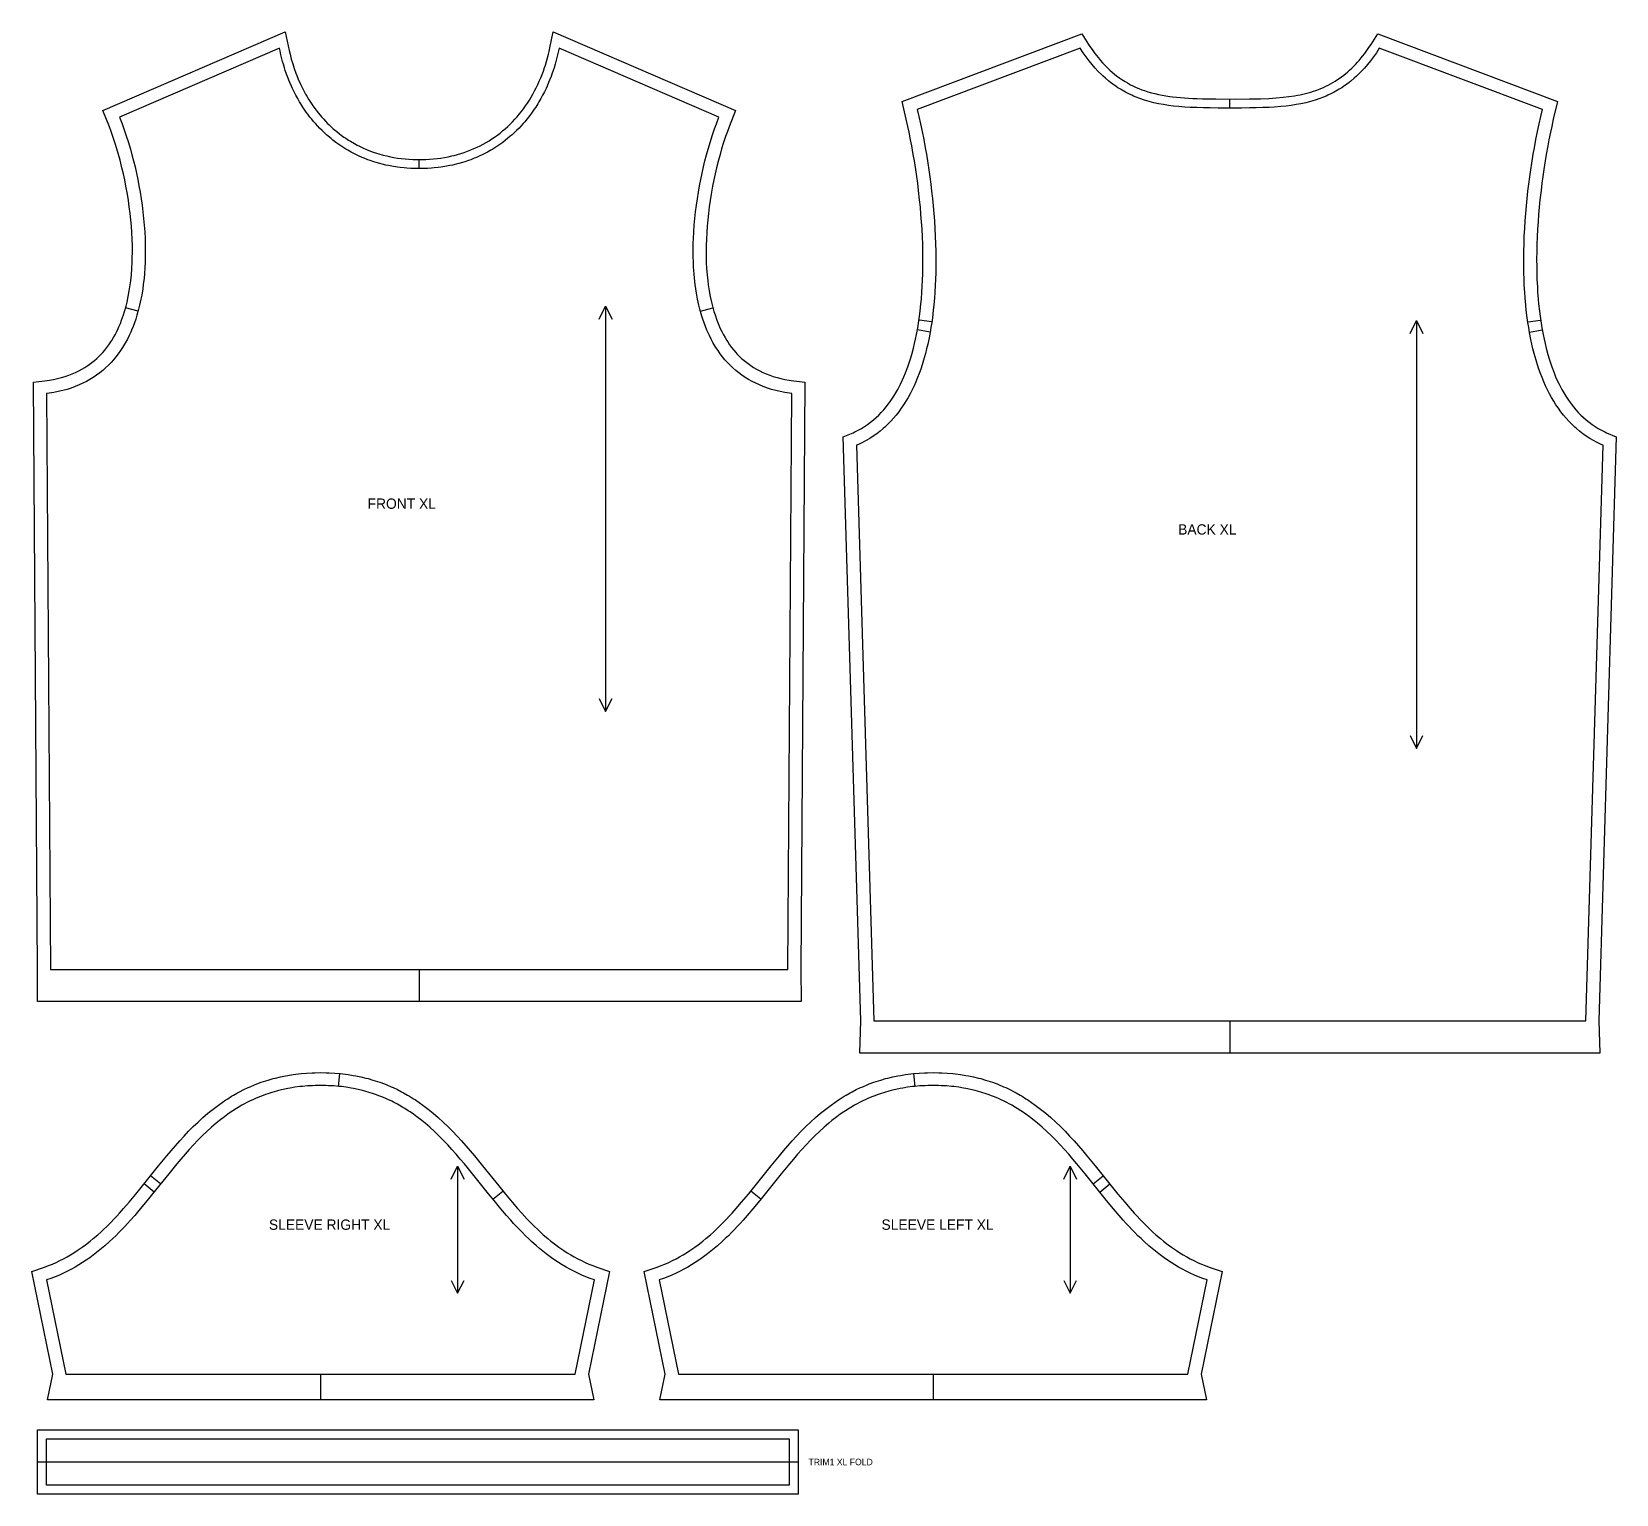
# Model space of a CAD drawing. Extents: x 23 to 1251, y 28 to 1160.
import ezdxf

# ---------------------------------------------------------------- set-up
doc = ezdxf.new("R2010")
doc.units = 0
for name, color, linetype in [('CUT', 7, 'CONTINUOUS'), ('FOLD', 6, 'CONTINUOUS'), ('GRAIN', 3, 'CONTINUOUS'), ('NOTCH', 1, 'CONTINUOUS'), ('SEW', 5, 'CONTINUOUS'), ('TEXT', 2, 'CONTINUOUS')]:
    doc.layers.add(name, color=color, linetype=linetype)

msp = doc.modelspace()

# ---------------------------------------------------------------- linework, layer by layer
at = {"layer": 'CUT'}
for points in [[(323.563, 409.324), (27.889, 409.324), (28.061, 434.324), (24.939, 888.84), (35.488, 890.204), (37.144, 890.448), (40.371, 891.015), (43.485, 891.682), (46.489, 892.444), (49.385, 893.3), (52.174, 894.246), (54.861, 895.277), (57.446, 896.393), (59.934, 897.59), (62.327, 898.867), (64.628, 900.221), (66.841, 901.651), (68.968, 903.155), (70, 903.935), (72.004, 905.55), (73.929, 907.237), (75.778, 908.996), (77.553, 910.827), (78.413, 911.769), (80.08, 913.706), (81.678, 915.714), (83.208, 917.791), (84.67, 919.938), (85.377, 921.037), (86.741, 923.286), (88.04, 925.602), (89.275, 927.984), (90.446, 930.43), (91.008, 931.677), (92.085, 934.217), (93.101, 936.817), (94.508, 940.826), (95.369, 943.568), (96.549, 947.781), (97.261, 950.652), (98.218, 955.046), (99.045, 959.539), (99.744, 964.12), (100.141, 967.22), (100.633, 971.931), (101.004, 976.708), (101.258, 981.541), (101.364, 984.79), (101.429, 989.697), (101.386, 994.637), (101.237, 999.6), (100.987, 1004.576), (100.638, 1009.558), (100.195, 1014.536), (99.661, 1019.5), (99.04, 1024.443), (98.336, 1029.355), (97.554, 1034.228), (96.395, 1040.648), (95.445, 1045.395), (94.429, 1050.074), (93.354, 1054.677), (91.833, 1060.682), (90.633, 1065.075), (89.389, 1069.365), (88.104, 1073.543), (86.337, 1078.928), (84.978, 1082.817), (83.597, 1086.569), (78.629, 1099.219), (219.848, 1160.107), (222.807, 1145.687), (223.489, 1142.772), (224.488, 1138.944), (225.588, 1135.186), (226.788, 1131.499), (228.085, 1127.886), (228.769, 1126.107), (229.84, 1123.477), (231.351, 1120.038), (232.141, 1118.349), (233.37, 1115.854), (234.217, 1114.217), (235.53, 1111.8), (236.434, 1110.216), (237.83, 1107.88), (238.789, 1106.35), (240.267, 1104.096), (241.28, 1102.622), (242.839, 1100.453), (244.446, 1098.335), (245.543, 1096.952), (247.801, 1094.255), (249.548, 1092.295), (250.739, 1091.018), (252.564, 1089.147), (253.806, 1087.93), (255.707, 1086.151), (256.999, 1084.995), (259.644, 1082.758), (261.68, 1081.146), (263.063, 1080.103), (265.173, 1078.586), (266.605, 1077.607), (268.789, 1076.186), (270.27, 1075.272), (273.291, 1073.522), (275.608, 1072.28), (277.177, 1071.486), (280.373, 1069.979), (282.821, 1068.92), (284.476, 1068.25), (287.846, 1066.994), (290.423, 1066.127), (292.165, 1065.585), (295.706, 1064.59), (298.411, 1063.921), (300.237, 1063.514), (303.946, 1062.791), (306.775, 1062.331), (309.645, 1061.942), (312.556, 1061.626), (315.506, 1061.384), (318.495, 1061.217), (321.523, 1061.126), (324.585, 1061.113), (326.616, 1061.148), (328.63, 1061.217), (331.62, 1061.384), (334.57, 1061.626), (337.48, 1061.942), (340.35, 1062.331), (343.18, 1062.791), (345.968, 1063.322), (348.715, 1063.921), (350.523, 1064.359), (353.199, 1065.072), (355.834, 1065.852), (358.425, 1066.697), (360.974, 1067.608), (363.479, 1068.582), (365.942, 1069.619), (368.36, 1070.718), (370.736, 1071.88), (373.067, 1073.102), (375.354, 1074.384), (377.598, 1075.726), (379.797, 1077.127), (381.952, 1078.586), (384.063, 1080.103), (386.129, 1081.677), (388.15, 1083.308), (390.126, 1084.995), (392.057, 1086.738), (393.943, 1088.536), (395.783, 1090.388), (397.577, 1092.295), (399.325, 1094.255), (401.026, 1096.269), (402.68, 1098.335), (404.287, 1100.453), (405.846, 1102.622), (407.357, 1104.842), (408.819, 1107.112), (410.232, 1109.432), (411.595, 1111.8), (412.908, 1114.217), (414.171, 1116.681), (415.382, 1119.191), (416.541, 1121.747), (417.648, 1124.349), (418.702, 1126.994), (419.701, 1129.683), (420.647, 1132.414), (421.246, 1134.257), (422.1, 1137.056), (422.896, 1139.895), (423.636, 1142.772), (424.097, 1144.711), (424.74, 1147.65), (427.278, 1160.107), (568.496, 1099.219), (563.529, 1086.569), (562.147, 1082.817), (560.788, 1078.928), (559.022, 1073.543), (557.737, 1069.365), (556.492, 1065.075), (555.293, 1060.682), (553.772, 1054.677), (552.696, 1050.074), (551.681, 1045.395), (550.73, 1040.648), (549.571, 1034.228), (548.789, 1029.355), (548.085, 1024.443), (547.465, 1019.5), (546.931, 1014.536), (546.488, 1009.558), (546.139, 1004.576), (545.888, 999.6), (545.74, 994.637), (545.696, 989.697), (545.761, 984.79), (545.867, 981.541), (546.121, 976.708), (546.493, 971.931), (546.985, 967.22), (547.381, 964.12), (548.08, 959.539), (548.907, 955.046), (549.865, 950.652), (550.577, 947.781), (551.756, 943.568), (552.618, 940.826), (554.025, 936.817), (555.04, 934.217), (556.117, 931.677), (556.679, 930.43), (557.851, 927.984), (559.086, 925.602), (560.385, 923.286), (561.749, 921.037), (562.455, 919.938), (563.918, 917.791), (565.447, 915.714), (567.045, 913.706), (568.712, 911.769), (569.573, 910.827), (571.348, 908.996), (573.197, 907.237), (575.122, 905.55), (577.126, 903.935), (578.158, 903.155), (580.285, 901.651), (582.497, 900.221), (584.799, 898.867), (587.192, 897.59), (589.679, 896.393), (592.265, 895.277), (594.951, 894.246), (597.741, 893.3), (600.636, 892.444), (603.64, 891.682), (606.754, 891.015), (609.981, 890.448), (611.637, 890.204), (622.186, 888.84), (619.065, 434.324), (619.236, 409.324), (328.402, 409.324)], [(951.232, 369.412), (664.716, 369.412), (665.465, 394.412), (651.928, 846.394), (659.545, 849.745), (660.875, 850.365), (663.469, 851.675), (665.977, 853.078), (668.403, 854.572), (670.749, 856.156), (673.017, 857.83), (675.211, 859.592), (677.332, 861.441), (679.382, 863.378), (681.364, 865.401), (683.278, 867.51), (685.126, 869.703), (686.909, 871.981), (687.776, 873.152), (689.463, 875.554), (691.088, 878.038), (692.65, 880.602), (694.15, 883.245), (694.877, 884.596), (696.286, 887.354), (697.635, 890.187), (698.923, 893.092), (700.152, 896.067), (701.885, 900.657), (702.968, 903.798), (703.993, 907.001), (704.962, 910.265), (706.309, 915.266), (707.138, 918.667), (707.913, 922.118), (708.634, 925.618), (709.616, 930.951), (710.207, 934.559), (710.998, 940.04), (711.463, 943.738), (712.07, 949.343), (712.416, 953.114), (712.849, 958.815), (713.082, 962.642), (713.35, 968.413), (713.475, 972.278), (713.587, 978.093), (713.61, 983.922), (713.548, 989.756), (713.405, 995.585), (713.183, 1001.399), (712.887, 1007.191), (712.521, 1012.95), (712.088, 1018.667), (711.592, 1024.335), (711.037, 1029.943), (710.213, 1037.313), (709.536, 1042.749), (708.814, 1048.097), (708.052, 1053.348), (706.978, 1060.187), (706.137, 1065.182), (704.975, 1071.65), (704.079, 1076.346), (702.862, 1082.387), (701.938, 1086.743), (700.7, 1092.303), (697.416, 1106.162), (836.615, 1158.382), (841.878, 1150.213), (842.941, 1148.604), (844.547, 1146.27), (846.168, 1144.032), (847.801, 1141.886), (849.447, 1139.832), (851.105, 1137.868), (852.775, 1135.99), (854.456, 1134.197), (856.149, 1132.487), (858.424, 1130.332), (860.145, 1128.807), (861.877, 1127.356), (863.622, 1125.978), (865.969, 1124.249), (867.747, 1123.03), (870.14, 1121.506), (871.954, 1120.436), (874.399, 1119.1), (876.255, 1118.165), (878.76, 1117.002), (880.664, 1116.191), (883.236, 1115.188), (885.193, 1114.492), (887.84, 1113.634), (890.532, 1112.855), (893.27, 1112.151), (896.057, 1111.517), (898.893, 1110.951), (901.779, 1110.448), (904.716, 1110.006), (906.953, 1109.711), (909.98, 1109.365), (913.06, 1109.069), (916.191, 1108.819), (919.374, 1108.612), (922.61, 1108.443), (925.896, 1108.309), (930.077, 1108.185), (935.199, 1108.088), (940.433, 1108.036), (955.785, 1108.014), (966.401, 1108.077), (974.905, 1108.254), (981.479, 1108.523), (987.061, 1108.877), (992.484, 1109.365), (997.006, 1109.904), (1001.412, 1110.568), (1003.572, 1110.951), (1005.703, 1111.37), (1007.807, 1111.826), (1009.883, 1112.32), (1011.933, 1112.855), (1013.956, 1113.432), (1015.953, 1114.053), (1017.926, 1114.718), (1019.875, 1115.431), (1021.8, 1116.191), (1023.704, 1117.002), (1025.586, 1117.865), (1027.449, 1118.782), (1029.292, 1119.755), (1031.117, 1120.786), (1032.925, 1121.877), (1034.718, 1123.03), (1035.904, 1123.835), (1037.672, 1125.098), (1039.426, 1126.429), (1041.166, 1127.831), (1042.32, 1128.807), (1044.04, 1130.332), (1045.748, 1131.935), (1047.445, 1133.618), (1048.57, 1134.786), (1050.247, 1136.606), (1051.359, 1137.868), (1053.017, 1139.832), (1054.116, 1141.192), (1055.754, 1143.306), (1056.838, 1144.768), (1058.99, 1147.815), (1060.587, 1150.213), (1065.85, 1158.382), (1205.048, 1106.162), (1201.764, 1092.303), (1200.527, 1086.743), (1199.603, 1082.387), (1198.385, 1076.346), (1197.49, 1071.65), (1196.328, 1065.182), (1195.486, 1060.187), (1194.413, 1053.348), (1193.65, 1048.097), (1192.928, 1042.749), (1192.252, 1037.313), (1191.427, 1029.943), (1190.873, 1024.335), (1190.377, 1018.667), (1189.944, 1012.95), (1189.577, 1007.191), (1189.281, 1001.399), (1189.06, 995.585), (1188.916, 989.756), (1188.854, 983.922), (1188.877, 978.093), (1188.989, 972.278), (1189.115, 968.413), (1189.382, 962.642), (1189.615, 958.815), (1190.048, 953.114), (1190.394, 949.343), (1191.001, 943.738), (1191.467, 940.04), (1192.258, 934.559), (1192.848, 930.951), (1193.831, 925.618), (1194.552, 922.118), (1195.326, 918.667), (1196.155, 915.266), (1197.503, 910.265), (1198.471, 907.001), (1199.496, 903.798), (1200.579, 900.657), (1202.312, 896.067), (1203.541, 893.092), (1204.83, 890.187), (1206.178, 887.354), (1207.587, 884.596), (1208.314, 883.245), (1209.815, 880.602), (1211.377, 878.038), (1213.001, 875.554), (1214.688, 873.152), (1215.556, 871.981), (1217.339, 869.703), (1219.186, 867.51), (1221.1, 865.401), (1223.082, 863.378), (1225.132, 861.441), (1227.253, 859.592), (1229.447, 857.83), (1231.715, 856.156), (1234.061, 854.572), (1236.487, 853.078), (1238.996, 851.675), (1241.59, 850.365), (1242.92, 849.745), (1250.536, 846.394), (1237, 394.412), (1237.749, 369.412), (955.906, 369.412)], [(247.172, 101), (35.624, 101), (39.719, 121), (23.441, 200.498), (33.372, 203.914), (36.435, 205.043), (39.431, 206.247), (42.364, 207.523), (45.236, 208.871), (48.05, 210.288), (50.808, 211.772), (53.514, 213.322), (56.169, 214.936), (58.775, 216.612), (62.6, 219.24), (65.097, 221.065), (68.768, 223.908), (71.168, 225.871), (74.704, 228.912), (77.021, 231.002), (79.308, 233.138), (81.567, 235.32), (84.908, 238.672), (87.106, 240.957), (89.282, 243.279), (91.439, 245.637), (94.643, 249.235), (98.864, 254.134), (104.082, 260.395), (109.264, 266.773), (121.747, 282.327), (128.125, 290.105), (131.375, 293.964), (134.676, 297.792), (138.036, 301.579), (141.465, 305.318), (144.969, 308.998), (148.559, 312.611), (152.242, 316.147), (156.027, 319.596), (159.922, 322.947), (163.937, 326.191), (168.079, 329.316), (170.915, 331.328), (173.814, 333.279), (175.287, 334.231), (178.282, 336.084), (179.805, 336.985), (182.902, 338.732), (184.476, 339.578), (187.678, 341.212), (190.952, 342.766), (192.617, 343.512), (196.002, 344.94), (197.723, 345.621), (201.221, 346.915), (202.999, 347.527), (206.613, 348.681), (210.305, 349.737), (212.18, 350.227), (215.991, 351.132), (219.882, 351.932), (221.858, 352.292), (225.87, 352.93), (229.964, 353.457), (232.043, 353.679), (236.261, 354.035), (240.562, 354.276), (242.745, 354.351), (247.104, 354.412), (251.6, 354.351), (253.782, 354.276), (258.084, 354.035), (262.302, 353.679), (264.38, 353.457), (268.475, 352.93), (272.487, 352.292), (274.463, 351.932), (278.354, 351.132), (282.165, 350.227), (284.04, 349.737), (287.732, 348.681), (291.346, 347.527), (293.124, 346.915), (296.622, 345.621), (298.343, 344.94), (301.728, 343.512), (303.392, 342.766), (306.667, 341.212), (309.869, 339.578), (311.443, 338.732), (314.54, 336.985), (316.063, 336.084), (319.058, 334.231), (320.531, 333.279), (323.429, 331.328), (326.265, 329.316), (330.408, 326.191), (334.422, 322.947), (338.318, 319.596), (342.103, 316.147), (345.786, 312.611), (349.376, 308.998), (352.88, 305.318), (356.308, 301.579), (359.669, 297.792), (362.97, 293.964), (366.22, 290.105), (372.597, 282.327), (385.08, 266.773), (390.263, 260.395), (395.481, 254.134), (399.702, 249.235), (402.906, 245.637), (405.063, 243.279), (407.239, 240.957), (409.437, 238.672), (412.777, 235.32), (415.037, 233.138), (417.324, 231.002), (419.641, 228.912), (423.177, 225.871), (425.577, 223.908), (429.248, 221.065), (431.744, 219.24), (435.57, 216.612), (438.176, 214.936), (440.831, 213.322), (443.536, 211.772), (446.295, 210.288), (449.109, 208.871), (451.981, 207.523), (454.914, 206.247), (457.91, 205.043), (460.973, 203.914), (470.904, 200.498), (454.626, 121), (458.721, 101), (250.516, 101)], [(721.517, 101), (509.969, 101), (514.064, 121), (497.786, 200.498), (507.717, 203.914), (510.779, 205.043), (513.776, 206.247), (516.709, 207.523), (519.581, 208.871), (522.395, 210.288), (525.153, 211.772), (527.859, 213.322), (530.513, 214.936), (533.12, 216.612), (536.945, 219.24), (539.442, 221.065), (543.112, 223.908), (545.513, 225.871), (549.049, 228.912), (551.366, 231.002), (553.653, 233.138), (555.912, 235.32), (559.253, 238.672), (561.451, 240.957), (563.627, 243.279), (565.784, 245.637), (568.988, 249.235), (573.209, 254.134), (578.427, 260.395), (583.609, 266.773), (596.092, 282.327), (602.47, 290.105), (605.72, 293.964), (609.021, 297.792), (612.381, 301.579), (615.81, 305.318), (619.314, 308.998), (622.903, 312.611), (626.586, 316.147), (630.371, 319.596), (634.267, 322.947), (638.282, 326.191), (642.424, 329.316), (645.26, 331.328), (648.158, 333.279), (649.631, 334.231), (652.627, 336.084), (654.15, 336.985), (657.246, 338.732), (658.821, 339.578), (662.023, 341.212), (665.297, 342.766), (666.962, 343.512), (670.347, 344.94), (672.067, 345.621), (675.566, 346.915), (677.343, 347.527), (680.957, 348.681), (684.649, 349.737), (686.525, 350.227), (690.336, 351.132), (694.227, 351.932), (696.203, 352.292), (700.215, 352.93), (704.309, 353.457), (706.387, 353.679), (710.606, 354.035), (714.907, 354.276), (717.09, 354.351), (721.449, 354.412), (725.945, 354.351), (728.127, 354.276), (732.429, 354.035), (736.647, 353.679), (738.725, 353.457), (742.819, 352.93), (746.832, 352.292), (748.808, 351.932), (752.699, 351.132), (756.509, 350.227), (758.385, 349.737), (762.077, 348.681), (765.691, 347.527), (767.469, 346.915), (770.967, 345.621), (772.688, 344.94), (776.073, 343.512), (777.737, 342.766), (781.011, 341.212), (784.214, 339.578), (785.788, 338.732), (788.885, 336.985), (790.408, 336.084), (793.403, 334.231), (794.876, 333.279), (797.774, 331.328), (800.61, 329.316), (804.752, 326.191), (808.767, 322.947), (812.663, 319.596), (816.448, 316.147), (820.131, 312.611), (823.72, 308.998), (827.225, 305.318), (830.653, 301.579), (834.014, 297.792), (837.315, 293.964), (840.564, 290.105), (846.942, 282.327), (859.425, 266.773), (864.607, 260.395), (869.826, 254.134), (874.047, 249.235), (877.25, 245.637), (879.407, 243.279), (881.584, 240.957), (883.782, 238.672), (887.122, 235.32), (889.382, 233.138), (891.669, 231.002), (893.986, 228.912), (897.522, 225.871), (899.922, 223.908), (903.593, 221.065), (906.089, 219.24), (909.914, 216.612), (912.521, 214.936), (915.176, 213.322), (917.881, 211.772), (920.64, 210.288), (923.454, 208.871), (926.326, 207.523), (929.259, 206.247), (932.255, 205.043), (935.318, 203.914), (945.248, 200.498), (928.97, 121), (933.066, 101), (724.86, 101)], [(28, 78), (617, 78), (617, 28), (28, 28)]]:
    msp.add_lwpolyline(points, close=True, dxfattribs=at)
at = {"layer": 'FOLD'}
msp.add_lwpolyline([(28, 53), (617, 53)], dxfattribs=at)
at = {"layer": 'GRAIN'}
for points in [[(462.844, 937.641), (467.844, 947.641), (472.844, 937.641)], [(467.844, 947.641), (467.844, 633.948)], [(1090.786, 926.466), (1095.786, 936.466), (1100.786, 926.466)], [(1095.786, 936.466), (1095.786, 605.211)], [(462.844, 643.948), (467.844, 633.948), (472.844, 643.948)], [(1090.786, 615.211), (1095.786, 605.211), (1100.786, 615.211)], [(348.259, 271.857), (353.259, 281.857), (358.259, 271.857)], [(353.259, 281.857), (353.259, 183.555)], [(822.603, 271.857), (827.603, 281.857), (832.603, 271.857)], [(827.603, 281.857), (827.603, 183.555)], [(348.259, 193.555), (353.259, 183.555), (358.259, 193.555)], [(822.603, 193.555), (827.603, 183.555), (832.603, 193.555)]]:
    msp.add_lwpolyline(points, dxfattribs=at)
at = {"layer": 'NOTCH'}
for points in [[(951.232, 1101.011), (951.232, 1108.011)], [(323.563, 1054.109), (323.533, 1061.109)], [(105.849, 943.85), (96.188, 946.429)], [(541.276, 943.85), (550.938, 946.429)], [(720.456, 935.47), (710.558, 936.897)], [(1182.009, 935.47), (1191.906, 936.897)], [(719.176, 927.573), (709.327, 929.305)], [(1183.289, 927.573), (1193.137, 929.305)], [(323.563, 434.324), (323.563, 409.324)], [(951.232, 394.412), (951.232, 369.412)], [(261.102, 343.747), (262.017, 353.705)], [(707.588, 343.747), (706.673, 353.705)], [(123.229, 268.206), (115.421, 274.453)], [(845.46, 268.206), (853.269, 274.453)], [(118.228, 261.962), (110.43, 268.223)], [(380.618, 256.393), (388.368, 262.712)], [(588.071, 256.393), (580.321, 262.712)], [(850.462, 261.962), (858.26, 268.223)], [(247.172, 121), (247.172, 101)], [(721.517, 121), (721.517, 101)]]:
    msp.add_lwpolyline(points, dxfattribs=at)
at = {"layer": 'SEW'}
for points in [[(323.563, 434.324), (609.064, 434.324), (612.125, 880.057), (610.265, 880.298), (606.624, 880.87), (603.09, 881.558), (599.663, 882.359), (596.341, 883.271), (593.123, 884.291), (590.009, 885.416), (586.997, 886.644), (584.087, 887.971), (581.277, 889.396), (578.566, 890.915), (575.953, 892.527), (573.436, 894.229), (571.015, 896.019), (568.687, 897.895), (566.453, 899.853), (564.309, 901.892), (562.256, 904.01), (560.291, 906.205), (558.413, 908.474), (556.621, 910.814), (554.914, 913.225), (553.29, 915.704), (552.508, 916.967), (551.006, 919.543), (549.583, 922.181), (548.238, 924.879), (546.97, 927.635), (546.365, 929.034), (545.209, 931.873), (544.128, 934.763), (543.118, 937.704), (542.179, 940.693), (540.9, 945.26), (540.132, 948.358), (539.103, 953.079), (538.498, 956.271), (537.707, 961.124), (537.257, 964.397), (536.693, 969.359), (536.389, 972.698), (536.04, 977.747), (535.875, 981.137), (535.729, 986.251), (535.699, 991.393), (535.781, 996.554), (535.896, 1000.002), (536.157, 1005.178), (536.519, 1010.352), (536.979, 1015.514), (537.532, 1020.659), (538.175, 1025.776), (538.902, 1030.857), (539.712, 1035.896), (540.598, 1040.882), (541.556, 1045.81), (542.584, 1050.669), (543.675, 1055.454), (544.827, 1060.155), (546.034, 1064.766), (547.291, 1069.278), (549.039, 1075.128), (550.396, 1079.381), (552.26, 1084.861), (553.692, 1088.817), (555.637, 1093.874), (431.805, 1147.265), (431.376, 1145.195), (430.68, 1142.12), (430.182, 1140.091), (429.383, 1137.077), (428.818, 1135.09), (427.919, 1132.142), (427.287, 1130.198), (426.29, 1127.318), (425.593, 1125.421), (424.498, 1122.611), (423.737, 1120.761), (422.547, 1118.024), (421.723, 1116.225), (420.439, 1113.564), (419.099, 1110.949), (417.704, 1108.383), (416.255, 1105.865), (415.258, 1104.213), (413.718, 1101.778), (412.662, 1100.182), (411.033, 1097.832), (409.918, 1096.294), (408.201, 1094.031), (407.027, 1092.553), (405.224, 1090.379), (403.993, 1088.961), (402.104, 1086.88), (400.816, 1085.523), (398.842, 1083.536), (397.498, 1082.243), (395.441, 1080.352), (394.042, 1079.124), (391.902, 1077.331), (390.449, 1076.169), (388.227, 1074.476), (386.72, 1073.382), (384.418, 1071.792), (382.857, 1070.767), (380.476, 1069.281), (378.863, 1068.327), (376.404, 1066.948), (374.738, 1066.065), (372.202, 1064.796), (370.486, 1063.986), (367.873, 1062.828), (366.107, 1062.093), (363.419, 1061.049), (361.603, 1060.391), (358.842, 1059.462), (356.978, 1058.882), (354.145, 1058.071), (352.232, 1057.571), (349.328, 1056.882), (347.369, 1056.463), (343.396, 1055.726), (340.368, 1055.261), (338.328, 1054.994), (335.234, 1054.658), (333.15, 1054.477), (329.992, 1054.273), (327.865, 1054.182), (323.563, 1054.109), (319.26, 1054.182), (317.134, 1054.273), (313.976, 1054.477), (311.891, 1054.658), (308.798, 1054.994), (306.757, 1055.261), (303.73, 1055.726), (299.756, 1056.463), (297.797, 1056.882), (294.893, 1057.571), (292.981, 1058.071), (290.148, 1058.882), (288.283, 1059.462), (285.522, 1060.391), (283.706, 1061.049), (281.019, 1062.093), (279.252, 1062.828), (276.64, 1063.986), (274.924, 1064.796), (272.387, 1066.065), (270.722, 1066.948), (268.263, 1068.327), (266.649, 1069.281), (264.268, 1070.767), (262.707, 1071.792), (260.406, 1073.382), (258.898, 1074.476), (256.677, 1076.169), (255.223, 1077.331), (253.083, 1079.124), (251.684, 1080.352), (249.627, 1082.243), (248.283, 1083.536), (246.31, 1085.523), (245.022, 1086.88), (243.133, 1088.961), (241.902, 1090.379), (240.098, 1092.553), (238.924, 1094.031), (237.208, 1096.294), (236.092, 1097.832), (234.463, 1100.182), (233.407, 1101.778), (231.867, 1104.213), (230.871, 1105.865), (229.421, 1108.383), (228.026, 1110.949), (226.687, 1113.564), (225.403, 1116.225), (224.578, 1118.024), (223.389, 1120.761), (222.627, 1122.611), (221.533, 1125.421), (220.836, 1127.318), (219.838, 1130.198), (219.206, 1132.142), (218.308, 1135.09), (217.742, 1137.077), (216.944, 1140.091), (216.446, 1142.12), (215.75, 1145.195), (215.32, 1147.265), (91.489, 1093.874), (93.433, 1088.817), (94.865, 1084.861), (96.729, 1079.381), (98.087, 1075.128), (99.834, 1069.278), (101.092, 1064.766), (102.299, 1060.155), (103.45, 1055.454), (104.542, 1050.669), (105.569, 1045.81), (106.528, 1040.882), (107.414, 1035.896), (108.223, 1030.857), (108.951, 1025.776), (109.593, 1020.659), (110.147, 1015.514), (110.606, 1010.352), (110.968, 1005.178), (111.229, 1000.002), (111.344, 996.554), (111.427, 991.393), (111.397, 986.251), (111.25, 981.137), (111.086, 977.747), (110.736, 972.698), (110.433, 969.359), (109.869, 964.397), (109.418, 961.124), (108.628, 956.271), (108.023, 953.079), (106.994, 948.358), (106.226, 945.26), (104.947, 940.693), (104.008, 937.704), (102.998, 934.763), (101.916, 931.873), (100.761, 929.034), (100.155, 927.635), (98.887, 924.879), (97.543, 922.181), (96.12, 919.543), (94.617, 916.967), (93.836, 915.704), (92.212, 913.225), (90.504, 910.814), (88.712, 908.474), (86.835, 906.205), (84.87, 904.01), (82.816, 901.892), (80.673, 899.853), (78.438, 897.895), (76.111, 896.019), (73.689, 894.229), (71.173, 892.527), (68.559, 890.915), (65.848, 889.396), (63.038, 887.971), (60.128, 886.644), (57.116, 885.416), (54.002, 884.291), (50.785, 883.271), (47.463, 882.359), (44.035, 881.558), (40.502, 880.87), (36.861, 880.298), (35, 880.057), (38.061, 434.324)], [(951.232, 394.412), (1226.995, 394.412), (1240.339, 839.956), (1238.793, 840.636), (1235.774, 842.082), (1232.85, 843.637), (1230.019, 845.299), (1227.282, 847.066), (1224.635, 848.935), (1222.079, 850.903), (1219.612, 852.969), (1218.411, 854.037), (1216.075, 856.244), (1213.824, 858.541), (1211.658, 860.928), (1209.575, 863.4), (1207.574, 865.957), (1205.653, 868.595), (1203.812, 871.313), (1202.048, 874.108), (1200.36, 876.977), (1198.748, 879.919), (1197.209, 882.931), (1195.743, 886.011), (1194.348, 889.156), (1193.023, 892.364), (1191.766, 895.633), (1190.576, 898.961), (1189.452, 902.344), (1188.393, 905.781), (1186.922, 911.031), (1186.018, 914.591), (1185.175, 918.197), (1184.39, 921.845), (1183.321, 927.391), (1182.678, 931.135), (1182.089, 934.912), (1181.554, 938.721), (1180.849, 944.488), (1180.442, 948.365), (1179.923, 954.221), (1179.637, 958.149), (1179.295, 964.07), (1179.122, 968.033), (1178.944, 973.995), (1178.86, 979.97), (1178.866, 985.949), (1178.918, 989.933), (1179.065, 995.899), (1179.291, 1001.846), (1179.594, 1007.764), (1179.968, 1013.646), (1180.41, 1019.482), (1180.916, 1025.263), (1181.482, 1030.982), (1182.103, 1036.63), (1182.776, 1042.198), (1183.497, 1047.679), (1184.261, 1053.063), (1185.063, 1058.343), (1186.186, 1065.207), (1187.061, 1070.213), (1188.265, 1076.684), (1189.499, 1082.906), (1190.753, 1088.86), (1192.015, 1094.53), (1193.273, 1099.899), (1067.014, 1147.265), (1064.771, 1143.868), (1062.492, 1140.64), (1060.18, 1137.578), (1057.835, 1134.676), (1055.458, 1131.932), (1053.049, 1129.34), (1050.609, 1126.898), (1049.377, 1125.731), (1047.515, 1124.048), (1045.004, 1121.925), (1043.738, 1120.915), (1041.823, 1119.461), (1039.241, 1117.636), (1037.939, 1116.771), (1035.97, 1115.53), (1033.316, 1113.981), (1031.976, 1113.249), (1029.951, 1112.205), (1027.222, 1110.908), (1025.844, 1110.299), (1023.761, 1109.433), (1020.953, 1108.366), (1017.393, 1107.165), (1013.776, 1106.103), (1010.101, 1105.171), (1006.366, 1104.362), (1002.572, 1103.665), (998.716, 1103.073), (994.799, 1102.577), (990.82, 1102.168), (985.961, 1101.78), (981.843, 1101.532), (976.817, 1101.314), (971.699, 1101.167), (966.489, 1101.078), (960.295, 1101.027), (951.232, 1101.011), (942.17, 1101.027), (935.976, 1101.078), (930.766, 1101.167), (925.648, 1101.314), (920.621, 1101.532), (916.503, 1101.78), (911.645, 1102.168), (907.665, 1102.577), (903.748, 1103.073), (899.892, 1103.665), (896.098, 1104.362), (892.364, 1105.171), (888.688, 1106.103), (885.071, 1107.165), (881.511, 1108.366), (878.703, 1109.433), (876.62, 1110.299), (875.243, 1110.908), (872.513, 1112.205), (870.488, 1113.249), (869.149, 1113.981), (866.495, 1115.53), (864.526, 1116.771), (863.223, 1117.636), (860.642, 1119.461), (858.727, 1120.915), (857.46, 1121.925), (854.95, 1124.048), (853.087, 1125.731), (851.856, 1126.898), (849.416, 1129.34), (847.007, 1131.932), (844.629, 1134.676), (842.284, 1137.578), (839.972, 1140.64), (837.694, 1143.868), (835.45, 1147.265), (709.192, 1099.899), (710.449, 1094.53), (711.711, 1088.86), (712.965, 1082.906), (714.199, 1076.684), (715.403, 1070.213), (716.279, 1065.207), (717.401, 1058.343), (718.204, 1053.063), (718.968, 1047.679), (719.688, 1042.198), (720.361, 1036.63), (720.983, 1030.982), (721.549, 1025.263), (722.054, 1019.482), (722.497, 1013.646), (722.871, 1007.764), (723.173, 1001.846), (723.4, 995.899), (723.547, 989.933), (723.599, 985.949), (723.605, 979.97), (723.52, 973.995), (723.342, 968.033), (723.17, 964.07), (722.827, 958.149), (722.541, 954.221), (722.022, 948.365), (721.615, 944.488), (720.91, 938.721), (720.375, 934.912), (719.787, 931.135), (719.144, 927.391), (718.074, 921.845), (717.29, 918.197), (716.446, 914.591), (715.542, 911.031), (714.071, 905.781), (713.012, 902.344), (711.888, 898.961), (710.698, 895.633), (709.442, 892.364), (708.116, 889.156), (706.721, 886.011), (705.255, 882.931), (703.716, 879.919), (702.104, 876.977), (700.417, 874.108), (698.653, 871.313), (696.811, 868.595), (694.89, 865.957), (692.889, 863.4), (690.806, 860.928), (688.64, 858.541), (686.39, 856.244), (684.053, 854.037), (682.853, 852.969), (680.385, 850.903), (677.829, 848.935), (675.183, 847.066), (672.445, 845.299), (669.614, 843.637), (666.69, 842.082), (663.671, 840.636), (662.125, 839.956), (675.469, 394.412)], [(247.172, 121), (444.418, 121), (459.345, 193.899), (455.974, 195.086), (452.676, 196.356), (449.449, 197.707), (446.29, 199.135), (443.198, 200.639), (440.171, 202.215), (437.206, 203.862), (434.303, 205.576), (431.458, 207.355), (428.67, 209.197), (425.937, 211.1), (421.934, 214.06), (419.328, 216.102), (416.768, 218.194), (414.254, 220.336), (410.561, 223.635), (408.149, 225.888), (405.775, 228.181), (403.435, 230.511), (401.128, 232.877), (398.852, 235.275), (396.604, 237.704), (394.382, 240.16), (391.094, 243.89), (386.781, 248.937), (381.481, 255.335), (377.293, 260.5), (364.824, 276.036), (358.538, 283.702), (355.356, 287.48), (352.14, 291.211), (348.88, 294.884), (345.571, 298.493), (342.205, 302.029), (338.773, 305.482), (335.27, 308.846), (331.686, 312.111), (328.016, 315.269), (325.516, 317.311), (321.683, 320.271), (319.069, 322.174), (316.404, 324.016), (315.052, 324.914), (312.308, 326.662), (310.915, 327.511), (308.086, 329.158), (306.65, 329.956), (303.731, 331.497), (302.249, 332.241), (299.236, 333.67), (297.706, 334.356), (294.594, 335.669), (293.012, 336.295), (289.796, 337.485), (288.161, 338.048), (284.837, 339.109), (281.437, 340.082), (279.708, 340.534), (276.192, 341.368), (272.597, 342.107), (270.769, 342.44), (267.051, 343.032), (263.248, 343.522), (261.315, 343.728), (257.385, 344.06), (253.366, 344.284), (251.324, 344.355), (247.172, 344.412), (243.021, 344.355), (240.978, 344.284), (236.96, 344.06), (233.029, 343.728), (231.096, 343.522), (227.294, 343.032), (223.576, 342.44), (221.748, 342.107), (218.152, 341.368), (214.637, 340.534), (212.908, 340.082), (209.508, 339.109), (206.184, 338.048), (204.549, 337.485), (201.333, 336.295), (199.751, 335.669), (196.639, 334.356), (195.108, 333.67), (192.096, 332.241), (190.613, 331.497), (187.695, 329.956), (186.259, 329.158), (183.43, 327.511), (182.037, 326.662), (179.293, 324.914), (177.941, 324.016), (175.276, 322.174), (172.662, 320.271), (168.828, 317.311), (166.329, 315.269), (162.658, 312.111), (159.075, 308.846), (155.571, 305.482), (152.14, 302.029), (148.774, 298.493), (145.464, 294.884), (142.205, 291.211), (138.988, 287.48), (135.807, 283.702), (129.521, 276.036), (117.052, 260.5), (112.863, 255.335), (107.564, 248.937), (103.251, 243.89), (99.963, 240.16), (97.741, 237.704), (95.493, 235.275), (93.217, 232.877), (90.91, 230.511), (88.57, 228.181), (86.195, 225.888), (83.783, 223.635), (80.091, 220.336), (77.576, 218.194), (75.017, 216.102), (72.411, 214.06), (68.408, 211.1), (65.675, 209.197), (62.887, 207.355), (60.042, 205.576), (57.139, 203.862), (54.174, 202.215), (51.147, 200.639), (48.055, 199.135), (44.896, 197.707), (41.668, 196.356), (38.37, 195.086), (35, 193.899), (49.927, 121)], [(721.517, 121), (918.763, 121), (933.69, 193.899), (930.319, 195.086), (927.021, 196.356), (923.794, 197.707), (920.635, 199.135), (917.543, 200.639), (914.515, 202.215), (911.551, 203.862), (908.648, 205.576), (905.803, 207.355), (903.015, 209.197), (900.281, 211.1), (896.279, 214.06), (893.672, 216.102), (891.113, 218.194), (888.599, 220.336), (884.906, 223.635), (882.494, 225.888), (880.12, 228.181), (877.78, 230.511), (875.473, 232.877), (873.196, 235.275), (870.948, 237.704), (868.727, 240.16), (865.439, 243.89), (861.126, 248.937), (855.826, 255.335), (851.638, 260.5), (839.169, 276.036), (832.883, 283.702), (829.701, 287.48), (826.484, 291.211), (823.225, 294.884), (819.916, 298.493), (816.549, 302.029), (813.118, 305.482), (809.615, 308.846), (806.031, 312.111), (802.361, 315.269), (799.861, 317.311), (796.028, 320.271), (793.413, 322.174), (790.748, 324.016), (789.397, 324.914), (786.652, 326.662), (785.259, 327.511), (782.431, 329.158), (780.994, 329.956), (778.076, 331.497), (776.594, 332.241), (773.581, 333.67), (772.05, 334.356), (768.939, 335.669), (767.357, 336.295), (764.141, 337.485), (762.506, 338.048), (759.181, 339.109), (755.782, 340.082), (754.053, 340.534), (750.537, 341.368), (746.942, 342.107), (745.114, 342.44), (741.395, 343.032), (737.593, 343.522), (735.66, 343.728), (731.729, 344.06), (727.711, 344.284), (725.669, 344.355), (721.517, 344.412), (717.366, 344.355), (715.323, 344.284), (711.305, 344.06), (707.374, 343.728), (705.441, 343.522), (701.639, 343.032), (697.921, 342.44), (696.093, 342.107), (692.497, 341.368), (688.981, 340.534), (687.253, 340.082), (683.853, 339.109), (680.528, 338.048), (678.894, 337.485), (675.678, 336.295), (674.096, 335.669), (670.984, 334.356), (669.453, 333.67), (666.441, 332.241), (664.958, 331.497), (662.04, 329.956), (660.604, 329.158), (657.775, 327.511), (656.382, 326.662), (653.638, 324.914), (652.286, 324.016), (649.621, 322.174), (647.006, 320.271), (643.173, 317.311), (640.674, 315.269), (637.003, 312.111), (633.42, 308.846), (629.916, 305.482), (626.485, 302.029), (623.118, 298.493), (619.809, 294.884), (616.55, 291.211), (613.333, 287.48), (610.152, 283.702), (603.865, 276.036), (591.396, 260.5), (587.208, 255.335), (581.908, 248.937), (577.596, 243.89), (574.308, 240.16), (572.086, 237.704), (569.838, 235.275), (567.562, 232.877), (565.255, 230.511), (562.915, 228.181), (560.54, 225.888), (558.128, 223.635), (554.436, 220.336), (551.921, 218.194), (549.362, 216.102), (546.756, 214.06), (542.753, 211.1), (540.02, 209.197), (537.232, 207.355), (534.387, 205.576), (531.483, 203.862), (528.519, 202.215), (525.492, 200.639), (522.4, 199.135), (519.241, 197.707), (516.013, 196.356), (512.715, 195.086), (509.345, 193.899), (524.271, 121)], [(35, 71), (610, 71), (610, 35), (35, 35)]]:
    msp.add_lwpolyline(points, close=True, dxfattribs=at)

# ---------------------------------------------------------------- texts
at = {"layer": 'TEXT'}
for s, height, p in [('FRONT XL', 8, (283.56, 790.79)), ('BACK XL', 8, (911.23, 770.84)), ('SLEEVE RIGHT XL', 8, (207.17, 232.71)), ('SLEEVE LEFT XL', 8, (681.52, 232.71)), ('TRIM1 XL FOLD', 5, (625, 50.5))]:
    msp.add_text(s, height=height, dxfattribs=at).set_placement(p)

doc.saveas('drawing.dxf')
